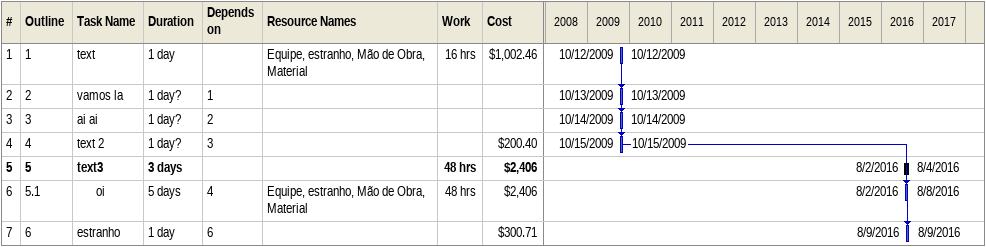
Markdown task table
| ID | WBS | Task | Duration | Start | Finish | Predecessors | Resources | Work (h) | Cost ($) |
|---|---|---|---|---|---|---|---|---|---|
| 1 | 1 | text | 1d | 2009-10-12 | 2009-10-12 |  | Equipe, estranho, Mão de Obra, Material | 16 | 1002.46 |
| 2 | 2 | vamos la | 1d? | 2009-10-13 | 2009-10-13 | 1 |  |  |  |
| 3 | 3 | ai ai | 1d? | 2009-10-14 | 2009-10-14 | 2 |  |  |  |
| 4 | 4 | text 2 | 1d? | 2009-10-15 | 2009-10-15 | 3 |  |  | 200.40 |
| 5 | 5 | **text3** | 3d | 2016-08-02 | 2016-08-04 |  |  | 48 | 2406 |
| 6 | 5.1 | oi | 5d | 2016-08-02 | 2016-08-08 | 4 | Equipe, estranho, Mão de Obra, Material | 48 | 2406 |
| 7 | 6 | estranho | 1d | 2016-08-09 | 2016-08-09 | 6 |  |  | 300.71 |
